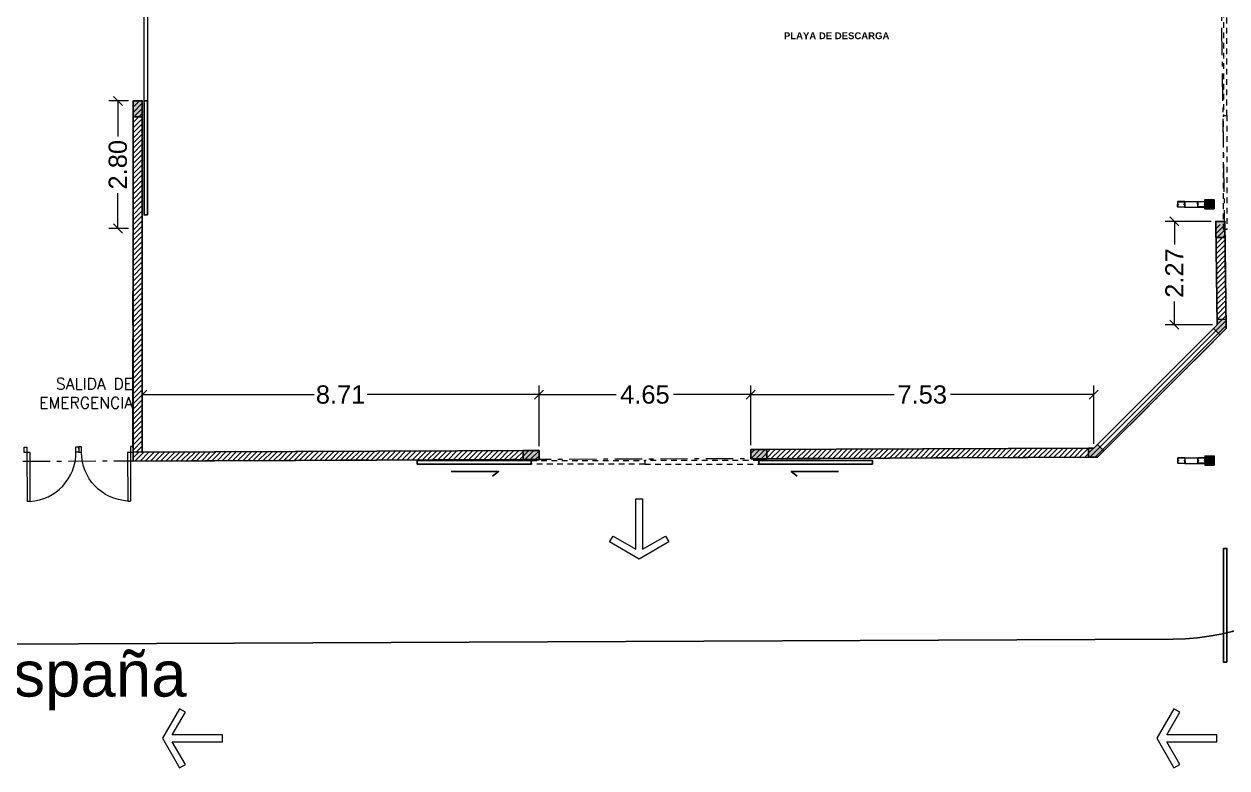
# Model space of a CAD drawing. Header units: inches. Extents: x 2 to 182, y -26 to 193.
# Drawn here: x 30.28 to 56.7, y 1.86 to 18.18 of the extents above; entities that cross this region are included whole.
import ezdxf

# ---------------------------------------------------------------- set-up
doc = ezdxf.new("R2010")
doc.units = ezdxf.units.IN
doc.header["$MEASUREMENT"] = 0
for name, pattern in [('ACAD_ISO10W100', [18, 12, -3, 0, -3]), ('HIDDEN2', [4.7625, 3.175, -1.5875]), ('LÍNEAS_OCULTAS2', [0.1875, 0.125, -0.0625])]:
    doc.linetypes.add(name, pattern=pattern)
for name, color, linetype, lineweight in [('0-EQUIPAMIENTO-LAB', 6, 'Continuous', 9), ('01', 60, 'Continuous', 9), ('01 eje', 30, 'ACAD_ISO10W100', 9), ('ARQ-CARPINTERIAS', 4, 'Continuous', 9), ('Est-Acero', 4, 'Continuous', 13), ('Est-muro', 7, 'Continuous', 0), ('L COTAS', 1, 'Continuous', 9), ('L EQUIP', 6, 'Continuous', 9), ('L PROYEC', 4, 'HIDDEN2', 9), ('LAVADO MU', 10, 'Continuous', 5)]:
    doc.layers.add(name, color=color, linetype=linetype, lineweight=lineweight)
for name, color, linetype in [('01-COTAS ESTRUCTURA', 9, 'Continuous'), ('ARQ-TXTS LOCAL', 3, 'Continuous'), ('L CARPINT', 3, 'Continuous'), ('l muro', 5, 'Continuous'), ('l olumnas', 140, 'Continuous'), ('piso', 52, 'Continuous'), ('smr acero', 170, 'Continuous')]:
    doc.layers.add(name, color=color, linetype=linetype)
doc.styles.add('2mm para 1.100', font='ARIAL.TTF')
doc.styles.add('RomanS', font='romans.shx')
doc.styles.get("Standard").update_dxf_attribs({"font": 'ARIAL.TTF'})
doc.dimstyles.new('cotas 1.100', dxfattribs={"dimscale": 2, "dimtxt": 0.2, "dimasz": 0.1, "dimexe": 0.1, "dimexo": 0.05, "dimgap": 0.05, "dimtad": 0, "dimzin": 0, "dimdsep": 46, "dimtxsty": '2mm para 1.100', "dimblk": 'OBLIQUE', "dimcen": 0.09, "dimclrd": 256, "dimclre": 256, "dimclrt": 256, "dimaunit": 1, "dimadec": 3, "dimazin": 0, "dimtfac": 1, "dimtofl": 0, "dimtmove": 2, "dimatfit": 3, "dimfxl": 0, "dimtolj": 1, "dimtzin": 0, "dimlwd": -1, "dimlwe": -1, "dimarcsym": 0})

# ---------------------------------------------------------------- blocks, each defined once
blk = doc.blocks.new('terreno1')
at = {"layer": '01 eje', "ltscale": 0.05}
for p, q in [((2904.08, 736.346), (2902.361, 855.185)), ((2901.252, 733.518), (2904.08, 736.346)), ((2901.252, 733.518), (2856.148, 733.34))]:
    blk.add_line(p, q, dxfattribs=at)
at = {"layer": 'piso'}
blk.add_lwpolyline([(2902.916, 729.525), (2854.813, 729.323)], dxfattribs=at)
blk.add_arc((2902.873, 734.755), 5.231, 270.4718, 359.5428, dxfattribs=at)
at = {"layer": '01', "insert": (2872.939, 729.267), "char_height": 1, "attachment_point": 1}
blk.add_mtext_dynamic_manual_height_columns('Calle España', width=9.90179, gutter_width=12.5, heights=[0], dxfattribs=at)
blk = doc.blocks.new('_Oblique')
at = {"color": 0, "linetype": 'ByBlock', "lineweight": -2}
blk.add_line((-0.5, -0.5), (0.5, 0.5), dxfattribs=at)
blk = doc.blocks.new('*D653')
at = {"layer": 'Defpoints', "color": 0}
for p in [(56.452, 13.851), (55.543, 11.584), (56.484, 11.584)]:
    blk.add_point(p, dxfattribs=at)
at = {"layer": 'L COTAS'}
for p, q in [((56.352, 13.851), (55.343, 13.851)), ((55.543, 13.851), (55.543, 13.341)), ((55.543, 11.584), (55.543, 12.095)), ((56.384, 11.584), (55.343, 11.584))]:
    blk.add_line(p, q, dxfattribs=at)
at = {"layer": 'L COTAS', "xscale": 0.2, "yscale": 0.2, "zscale": 0.2}
for p, rotation in [((55.543, 13.851), 90), ((55.543, 11.584), 270)]:
    blk.add_blockref('_Oblique', p, dxfattribs=dict(at, rotation=rotation))
at = {"layer": 'L COTAS', "insert": (55.543, 12.718), "char_height": 0.4, "attachment_point": 5, "rotation": 90, "style": '2mm para 1.100'}
blk.add_mtext('\\A1;2.27', dxfattribs=at)
blk = doc.blocks.new('*D654')
at = {"layer": 'Defpoints', "color": 0}
for p in [(32.878, 10.049), (41.591, 10.049), (41.591, 10.049)]:
    blk.add_point(p, dxfattribs=at)
at = {"layer": 'L COTAS'}
for p, q in [((32.878, 10.149), (32.878, 10.249)), ((32.878, 10.049), (36.653, 10.049)), ((41.591, 10.049), (37.816, 10.049)), ((41.591, 10.149), (41.591, 10.249))]:
    blk.add_line(p, q, dxfattribs=at)
at = {"layer": 'L COTAS', "xscale": 0.2, "yscale": 0.2, "zscale": 0.2, "rotation": 180}
blk.add_blockref('_Oblique', (32.878, 10.049), dxfattribs=at)
at = {"layer": 'L COTAS', "xscale": 0.2, "yscale": 0.2, "zscale": 0.2}
blk.add_blockref('_Oblique', (41.591, 10.049), dxfattribs=at)
at = {"layer": 'L COTAS', "insert": (37.234, 10.049), "char_height": 0.4, "attachment_point": 5, "style": '2mm para 1.100'}
blk.add_mtext('\\A1;8.71', dxfattribs=at)
blk = doc.blocks.new('*D655')
at = {"layer": 'Defpoints', "color": 0}
for p in [(41.591, 10.049), (46.241, 10.049), (41.591, 8.821)]:
    blk.add_point(p, dxfattribs=at)
at = {"layer": 'L COTAS'}
for p, q in [((41.591, 8.921), (41.591, 10.249)), ((41.591, 10.049), (43.287, 10.049)), ((46.241, 10.049), (44.545, 10.049)), ((46.241, 10.149), (46.241, 10.249))]:
    blk.add_line(p, q, dxfattribs=at)
at = {"layer": 'L COTAS', "xscale": 0.2, "yscale": 0.2, "zscale": 0.2, "rotation": 180}
blk.add_blockref('_Oblique', (41.591, 10.049), dxfattribs=at)
at = {"layer": 'L COTAS', "xscale": 0.2, "yscale": 0.2, "zscale": 0.2}
blk.add_blockref('_Oblique', (46.241, 10.049), dxfattribs=at)
at = {"layer": 'L COTAS', "insert": (43.916, 10.049), "char_height": 0.4, "attachment_point": 5, "style": '2mm para 1.100'}
blk.add_mtext('\\A1;4.65', dxfattribs=at)
blk = doc.blocks.new('*D656')
at = {"layer": 'Defpoints', "color": 0}
for p in [(53.772, 10.049), (46.241, 8.842), (53.772, 8.872)]:
    blk.add_point(p, dxfattribs=at)
at = {"layer": 'L COTAS'}
for p, q in [((46.241, 8.942), (46.241, 10.249)), ((46.241, 10.049), (49.389, 10.049)), ((53.772, 10.049), (50.625, 10.049)), ((53.772, 8.972), (53.772, 10.249))]:
    blk.add_line(p, q, dxfattribs=at)
at = {"layer": 'L COTAS', "xscale": 0.2, "yscale": 0.2, "zscale": 0.2, "rotation": 180}
blk.add_blockref('_Oblique', (46.241, 10.049), dxfattribs=at)
at = {"layer": 'L COTAS', "xscale": 0.2, "yscale": 0.2, "zscale": 0.2}
blk.add_blockref('_Oblique', (53.772, 10.049), dxfattribs=at)
at = {"layer": 'L COTAS', "insert": (50.007, 10.049), "char_height": 0.4, "attachment_point": 5, "style": '2mm para 1.100'}
blk.add_mtext('\\A1;7.53', dxfattribs=at)
blk = doc.blocks.new('SE-PM01$0$P3')
for p, q in [((7, 19.56), (6.1, 19.56)), ((6.1, 19.509), (6.1, 19.56)), ((7, 19.509), (7, 19.56))]:
    blk.add_line(p, q)
at = {"ltscale": 200}
blk.add_line((7, 19.509), (6.1, 19.509), dxfattribs=at)
for points in [[(7.1, 19.61), (7.1, 19.56), (7, 19.56), (7, 19.61)], [(7.1, 18.66), (7.1, 18.61), (7, 18.61), (7, 18.66)]]:
    blk.add_lwpolyline(points, close=True, dxfattribs=at)
blk.add_arc((7, 19.56), 0.9, 183.2763, 270, dxfattribs=at)
blk = doc.blocks.new('*D548')
at = {"layer": 'Defpoints', "color": 0}
for p in [(32.678, 16.494), (32.343, 13.696), (32.678, 13.696)]:
    blk.add_point(p, dxfattribs=at)
at = {"layer": 'L COTAS'}
for p, q in [((32.578, 16.494), (32.143, 16.494)), ((32.343, 16.494), (32.343, 15.717)), ((32.343, 13.696), (32.343, 14.473)), ((32.578, 13.696), (32.143, 13.696))]:
    blk.add_line(p, q, dxfattribs=at)
at = {"layer": 'L COTAS', "xscale": 0.2, "yscale": 0.2, "zscale": 0.2}
for p, rotation in [((32.343, 16.494), 90), ((32.343, 13.696), 270)]:
    blk.add_blockref('_Oblique', p, dxfattribs=dict(at, rotation=rotation))
at = {"layer": 'L COTAS', "insert": (32.343, 15.095), "char_height": 0.4, "attachment_point": 5, "rotation": 90, "style": '2mm para 1.100'}
blk.add_mtext('\\A1;2.80', dxfattribs=at)
blk = doc.blocks.new('base1')
at = {"layer": 'smr acero'}
h = blk.add_hatch(color=256, dxfattribs=at)
h.dxf.hatch_style = 1
h.paths.add_polyline_path([(4862.665, 1040.797), (4862.665, 1040.597), (4862.465, 1040.597), (4862.465, 1040.797)])
at = {"layer": 'Est-Acero'}
for points in [[(4862.819, 1040.757), (4862.671, 1040.757, 0.414214), (4862.665, 1040.751), (4862.665, 1040.703, 0.414214), (4862.671, 1040.697), (4862.685, 1040.697), (4862.685, 1040.699), (4862.673, 1040.699, -0.414214), (4862.667, 1040.705), (4862.667, 1040.749, -0.414214), (4862.673, 1040.755), (4862.817, 1040.755, -0.414214), (4862.823, 1040.749), (4862.823, 1040.705, -0.414214), (4862.817, 1040.699), (4862.805, 1040.699), (4862.805, 1040.697), (4862.819, 1040.697, 0.414214), (4862.825, 1040.703), (4862.825, 1040.751, 0.414214)], [(4863.111, 1040.757), (4863.259, 1040.757, -0.414214), (4863.265, 1040.751), (4863.265, 1040.703, -0.414214), (4863.259, 1040.697), (4863.245, 1040.697), (4863.245, 1040.699), (4863.257, 1040.699, 0.414214), (4863.263, 1040.705), (4863.263, 1040.749, 0.414214), (4863.257, 1040.755), (4863.113, 1040.755, 0.414214), (4863.107, 1040.749), (4863.107, 1040.705, 0.414214), (4863.113, 1040.699), (4863.125, 1040.699), (4863.125, 1040.697), (4863.111, 1040.697, -0.414214), (4863.105, 1040.703), (4863.105, 1040.751, -0.414214)], [(4862.819, 1040.637), (4862.671, 1040.637, -0.414214), (4862.665, 1040.643), (4862.665, 1040.691, -0.414214), (4862.671, 1040.697), (4862.685, 1040.697), (4862.685, 1040.695), (4862.673, 1040.695, 0.414214), (4862.667, 1040.689), (4862.667, 1040.645, 0.414214), (4862.673, 1040.639), (4862.817, 1040.639, 0.414214), (4862.823, 1040.645), (4862.823, 1040.689, 0.414214), (4862.817, 1040.695), (4862.805, 1040.695), (4862.805, 1040.697), (4862.819, 1040.697, -0.414214), (4862.825, 1040.691), (4862.825, 1040.643, -0.414214)], [(4863.111, 1040.637), (4863.259, 1040.637, 0.414214), (4863.265, 1040.643), (4863.265, 1040.691, 0.414214), (4863.259, 1040.697), (4863.245, 1040.697), (4863.245, 1040.695), (4863.257, 1040.695, -0.414214), (4863.263, 1040.689), (4863.263, 1040.645, -0.414214), (4863.257, 1040.639), (4863.113, 1040.639, -0.414214), (4863.107, 1040.645), (4863.107, 1040.689, -0.414214), (4863.113, 1040.695), (4863.125, 1040.695), (4863.125, 1040.697), (4863.111, 1040.697, 0.414214), (4863.105, 1040.691), (4863.105, 1040.643, 0.414214)]]:
    blk.add_lwpolyline(points, format="xyb", close=True, dxfattribs=at)
at = {"layer": 'Est-muro'}
for p, q in [((4863.111, 1040.757), (4862.809, 1040.757)), ((4863.111, 1040.637), (4862.809, 1040.637))]:
    blk.add_line(p, q, dxfattribs=at)
at = {"layer": 'l olumnas'}
blk.add_lwpolyline([(4862.465, 1040.597), (4862.665, 1040.597), (4862.665, 1040.797), (4862.465, 1040.797)], close=True, dxfattribs=at)

msp = doc.modelspace()

# ---------------------------------------------------------------- hatches: boundary and pattern name
at = {"layer": 'LAVADO MU'}
h = msp.add_hatch(dxfattribs=at)
h.set_pattern_fill('ANSI31', color=256, scale=0.025)
h.set_pattern_definition([(45, (-3435.039526, -724.844745), (-0.0561266008, 0.0561266008), [])])
h.paths.add_polyline_path([(32.878, 16.494), (32.678, 16.494), (32.678, 8.779), (32.878, 8.779)])
h = msp.add_hatch(dxfattribs=at)
h.set_pattern_fill('ANSI31', color=256, scale=0.025)
h.set_pattern_definition([(45, (-3436.32653, -724.844745), (-0.0561266008, 0.0561266008), [])])
h.paths.add_polyline_path([(56.684, 11.501), (56.652, 13.501), (56.652, 13.673), (56.65, 13.785), (56.452, 13.782), (56.484, 11.584), (53.772, 8.873), (46.241, 8.842), (46.241, 8.642), (53.856, 8.673)])
at = {"layer": 'smr acero'}
h = msp.add_hatch(color=256, dxfattribs=at)
h.dxf.hatch_style = 1
h.paths.add_polyline_path([(32.678, 16.494), (32.678, 16.144), (32.878, 16.144), (32.878, 16.494)])
h = msp.add_hatch(color=256, dxfattribs=at)
h.dxf.hatch_style = 1
h.paths.add_polyline_path([(56.652, 13.851), (56.652, 13.501), (56.452, 13.501), (56.452, 13.851)])
h = msp.add_hatch(color=256, dxfattribs=at)
h.dxf.hatch_style = 1
h.paths.add_polyline_path([(56.68, 11.701), (56.48, 11.702), (56.484, 11.584), (56.416, 11.517), (56.416, 11.485), (56.542, 11.36), (56.683, 11.501)])
h = msp.add_hatch(color=256, dxfattribs=at)
h.dxf.hatch_style = 1
h.paths.add_polyline_path([(41.591, 8.821), (41.241, 8.821), (41.241, 8.621), (41.591, 8.621)])
h = msp.add_hatch(color=256, dxfattribs=at)
h.dxf.hatch_style = 1
h.paths.add_polyline_path([(46.591, 8.842), (46.241, 8.842), (46.241, 8.642), (46.591, 8.642)])
h = msp.add_hatch(color=256, dxfattribs=at)
h.dxf.hatch_style = 1
h.paths.add_polyline_path([(53.997, 8.814), (53.856, 8.956), (53.772, 8.873), (53.655, 8.872), (53.656, 8.673), (53.856, 8.673)])

# ---------------------------------------------------------------- linework, layer by layer
msp.add_lwpolyline([(53.856, 8.673), (56.684, 11.501)])
at = {"linetype": 'Continuous', "lineweight": 13}
for points in [[(43.716, 7.761), (43.866, 7.761), (43.866, 6.657), (44.366, 6.945), (44.441, 6.815), (43.791, 6.44), (43.142, 6.815), (43.217, 6.945), (43.716, 6.657), (43.716, 7.761)], [(34.641, 2.431), (34.641, 2.581), (33.537, 2.581), (33.825, 3.08), (33.695, 3.155), (33.32, 2.506), (33.695, 1.856), (33.825, 1.931), (33.537, 2.431), (34.641, 2.431)], [(56.479, 2.431), (56.479, 2.581), (55.375, 2.581), (55.663, 3.08), (55.534, 3.155), (55.159, 2.506), (55.534, 1.856), (55.663, 1.931), (55.375, 2.431), (56.479, 2.431)]]:
    msp.add_lwpolyline(points, close=True, dxfattribs=at)
at = {"layer": '0-EQUIPAMIENTO-LAB'}
for p, q in [((32.674, 11.572), (32.674, 12.322)), ((32.674, 8.882), (32.674, 11.282))]:
    msp.add_line(p, q, dxfattribs=at)
at = {"layer": 'L CARPINT'}
for points in [[(32.995, 13.994), (32.92, 13.994), (32.92, 16.494), (32.995, 16.494)], [(38.916, 8.526), (38.916, 8.601), (41.416, 8.601), (41.416, 8.526)], [(48.916, 8.526), (48.916, 8.601), (46.416, 8.601), (46.416, 8.526)], [(56.698, 4.175), (56.623, 4.175), (56.623, 6.675), (56.698, 6.675)]]:
    msp.add_lwpolyline(points, close=True, dxfattribs=at)
for points in [[(39.665, 8.362), (40.704, 8.362), (40.571, 8.26)], [(48.167, 8.362), (47.128, 8.362), (47.261, 8.26)]]:
    msp.add_lwpolyline(points, dxfattribs=at)
at = {"layer": 'l muro'}
for p, q in [((32.678, 8.779), (32.678, 16.494)), ((32.678, 8.59), (32.678, 16.494)), ((32.878, 8.779), (32.878, 16.494)), ((32.878, 8.779), (32.878, 16.494)), ((32.678, 8.59), (41.591, 8.625))]:
    msp.add_line(p, q, dxfattribs=at)
for points in [[(46.241, 8.642), (53.856, 8.673), (56.683, 11.501), (56.649, 13.851)], [(56.452, 13.782), (56.484, 11.584), (53.772, 8.873), (46.241, 8.842)], [(41.591, 8.821), (32.678, 8.788)]]:
    msp.add_lwpolyline(points, dxfattribs=at)
at = {"layer": 'l olumnas'}
for points in [[(32.878, 16.144), (32.678, 16.144), (32.678, 16.494), (32.878, 16.494)], [(56.452, 13.501), (56.652, 13.501), (56.652, 13.851), (56.452, 13.851)], [(56.542, 11.36), (56.4, 11.501), (56.484, 11.584), (56.48, 11.702), (56.68, 11.701), (56.683, 11.501)], [(41.241, 8.621), (41.241, 8.821), (41.591, 8.821), (41.591, 8.621)], [(46.241, 8.642), (46.241, 8.842), (46.591, 8.842), (46.591, 8.642)], [(53.997, 8.814), (53.856, 8.956), (53.772, 8.873), (53.655, 8.872), (53.656, 8.673), (53.856, 8.673)]]:
    msp.add_lwpolyline(points, close=True, dxfattribs=at)
at = {"layer": 'L PROYEC', "linetype": 'LÍNEAS_OCULTAS2', "ltscale": 50}
msp.add_lwpolyline([(32.995, 16.494), (32.92, 16.494), (32.92, 18.994), (32.995, 18.994)], close=True, dxfattribs=at)
at = {"layer": 'L PROYEC', "linetype": 'LÍNEAS_OCULTAS2'}
for points in [[(56.697, 18.673), (56.622, 18.673), (56.622, 16.173), (56.697, 16.173)], [(56.697, 13.673), (56.622, 13.673), (56.622, 16.173), (56.697, 16.173)], [(41.416, 8.526), (41.416, 8.601), (43.916, 8.601), (43.916, 8.526)], [(46.416, 8.526), (46.416, 8.601), (43.916, 8.601), (43.916, 8.526)]]:
    msp.add_lwpolyline(points, close=True, dxfattribs=at)
at = {"layer": 'LAVADO MU'}
for p, q in [((32.678, 8.774), (32.688, 8.784)), ((32.678, 8.662), (32.801, 8.784)), ((32.718, 8.59), (32.913, 8.785)), ((32.831, 8.59), (33.026, 8.785)), ((32.944, 8.591), (33.139, 8.785)), ((33.057, 8.591), (33.251, 8.786)), ((33.169, 8.591), (33.364, 8.786)), ((33.282, 8.592), (33.477, 8.787)), ((33.395, 8.592), (33.59, 8.787)), ((33.507, 8.593), (33.702, 8.788)), ((33.62, 8.593), (33.815, 8.788)), ((33.733, 8.594), (33.928, 8.789)), ((33.845, 8.594), (34.041, 8.789)), ((33.958, 8.595), (34.153, 8.79)), ((34.071, 8.595), (34.266, 8.79)), ((34.183, 8.595), (34.379, 8.791)), ((34.296, 8.596), (34.491, 8.791)), ((34.409, 8.596), (34.604, 8.792)), ((34.522, 8.597), (34.717, 8.792)), ((34.634, 8.597), (34.83, 8.793)), ((34.747, 8.598), (34.942, 8.793)), ((34.86, 8.598), (35.055, 8.793)), ((34.972, 8.599), (35.168, 8.794)), ((35.085, 8.599), (35.28, 8.794)), ((35.198, 8.599), (35.393, 8.795)), ((35.31, 8.6), (35.506, 8.795)), ((35.423, 8.6), (35.619, 8.796)), ((35.536, 8.601), (35.731, 8.796)), ((35.649, 8.601), (35.844, 8.797)), ((35.761, 8.602), (35.957, 8.797)), ((35.874, 8.602), (36.07, 8.798)), ((35.987, 8.603), (36.182, 8.798)), ((36.099, 8.603), (36.295, 8.799)), ((36.212, 8.603), (36.408, 8.799)), ((36.325, 8.604), (36.52, 8.8)), ((36.437, 8.604), (36.633, 8.8)), ((36.55, 8.605), (36.746, 8.801)), ((36.663, 8.605), (36.859, 8.801)), ((36.776, 8.606), (36.971, 8.802)), ((36.888, 8.606), (37.084, 8.802)), ((37.001, 8.607), (37.197, 8.802)), ((37.114, 8.607), (37.31, 8.803)), ((37.226, 8.607), (37.422, 8.803)), ((37.339, 8.608), (37.535, 8.804)), ((37.452, 8.608), (37.648, 8.804)), ((37.564, 8.609), (37.76, 8.805)), ((37.677, 8.609), (37.873, 8.805)), ((37.79, 8.61), (37.986, 8.806)), ((37.902, 8.61), (38.099, 8.806)), ((38.015, 8.611), (38.211, 8.807)), ((38.128, 8.611), (38.324, 8.807)), ((38.241, 8.611), (38.437, 8.808)), ((38.353, 8.612), (38.55, 8.808)), ((38.466, 8.612), (38.662, 8.809)), ((38.579, 8.613), (38.775, 8.809)), ((38.691, 8.613), (38.888, 8.81)), ((38.804, 8.614), (39, 8.81)), ((38.917, 8.614), (39.113, 8.81)), ((39.029, 8.615), (39.226, 8.811)), ((39.142, 8.615), (39.339, 8.811)), ((39.255, 8.615), (39.451, 8.812)), ((39.368, 8.616), (39.564, 8.812)), ((39.48, 8.616), (39.677, 8.813)), ((39.593, 8.617), (39.789, 8.813)), ((39.706, 8.617), (39.902, 8.814)), ((39.818, 8.618), (40.015, 8.814)), ((39.931, 8.618), (40.128, 8.815)), ((40.044, 8.619), (40.24, 8.815)), ((40.156, 8.619), (40.353, 8.816)), ((40.269, 8.619), (40.466, 8.816)), ((40.382, 8.62), (40.579, 8.817)), ((40.494, 8.62), (40.691, 8.817)), ((40.607, 8.621), (40.804, 8.818)), ((40.72, 8.621), (40.917, 8.818)), ((40.833, 8.622), (41.029, 8.818)), ((40.945, 8.622), (41.142, 8.819)), ((41.058, 8.623), (41.255, 8.819)), ((41.171, 8.623), (41.368, 8.82)), ((41.283, 8.623), (41.48, 8.82)), ((41.396, 8.624), (41.591, 8.819)), ((41.509, 8.624), (41.591, 8.707))]:
    msp.add_line(p, q, dxfattribs=at)

# ---------------------------------------------------------------- block references
at = {"layer": '01-COTAS ESTRUCTURA', "xscale": -1}
for p in [(4918.879, -1026.471), (4918.882, -1032.096)]:
    msp.add_blockref('base1', p, dxfattribs=at)
at = {"layer": 'ARQ-CARPINTERIAS', "yscale": 1.19567011600202, "zscale": 1.19567011600202}
for p, xscale, rotation in [((53.766, 0.501), 1.19567011600202, 90.22538034003435), ((9.264, 0.326), -1.19567011600202, 270.2253803400839)]:
    msp.add_blockref('SE-PM01$0$P3', p, dxfattribs=dict(at, xscale=xscale, rotation=rotation))
at = {"layer": 'l muro'}
msp.add_blockref('terreno1', (-2847.397, -724.845), dxfattribs=at)

# ---------------------------------------------------------------- texts
at = {"layer": 'ARQ-TXTS LOCAL', "insert": (32.674, 9.746), "char_height": 0.25, "attachment_point": 9, "style": 'RomanS'}
msp.add_mtext_dynamic_manual_height_columns('SALIDA DE EMERGENCIA', width=2.67165, gutter_width=1.15, heights=[0], dxfattribs=at)
at = {"layer": 'L EQUIP', "linetype": 'ByBlock', "ltscale": 0.01, "insert": (46.968, 18), "char_height": 0.15, "width": 6.39684, "attachment_point": 1}
msp.add_mtext('{\\fArial|b1|i0|c0|p34;PLAYA DE DESCARGA}', dxfattribs=at)

# ---------------------------------------------------------------- dimensions: what is measured, and where the dimension line sits
at = {"layer": 'L COTAS'}
for base, p1, p2, picture, middle in [((32.343, 13.696), (32.678, 16.494), (32.678, 13.696), '*D548', (32.343, 15.095)), ((55.543, 11.584), (56.452, 13.851), (56.484, 11.584), '*D653', (55.543, 12.718))]:
    dim = msp.add_linear_dim(base=base, p1=p1, p2=p2, angle=90, dimstyle='cotas 1.100', override={"dimfxl": 0.1, "dimarcsym": 1}, dxfattribs=at)
    dim.commit()
    dim.dimension.update_dxf_attribs({"geometry": picture, "text_midpoint": middle})
for base, p1, p2, picture, middle in [((41.591, 10.049), (32.878, 10.049), (41.591, 10.049), '*D654', (37.234, 10.049)), ((41.591, 10.049), (46.241, 10.049), (41.591, 8.821), '*D655', (43.916, 10.049)), ((53.772, 10.049), (46.241, 8.842), (53.772, 8.872), '*D656', (50.007, 10.049))]:
    dim = msp.add_linear_dim(base=base, p1=p1, p2=p2, dimstyle='cotas 1.100', override={"dimfxl": 0.1, "dimarcsym": 1}, dxfattribs=at)
    dim.commit()
    dim.dimension.update_dxf_attribs({"geometry": picture, "text_midpoint": middle})

doc.saveas('drawing.dxf')
